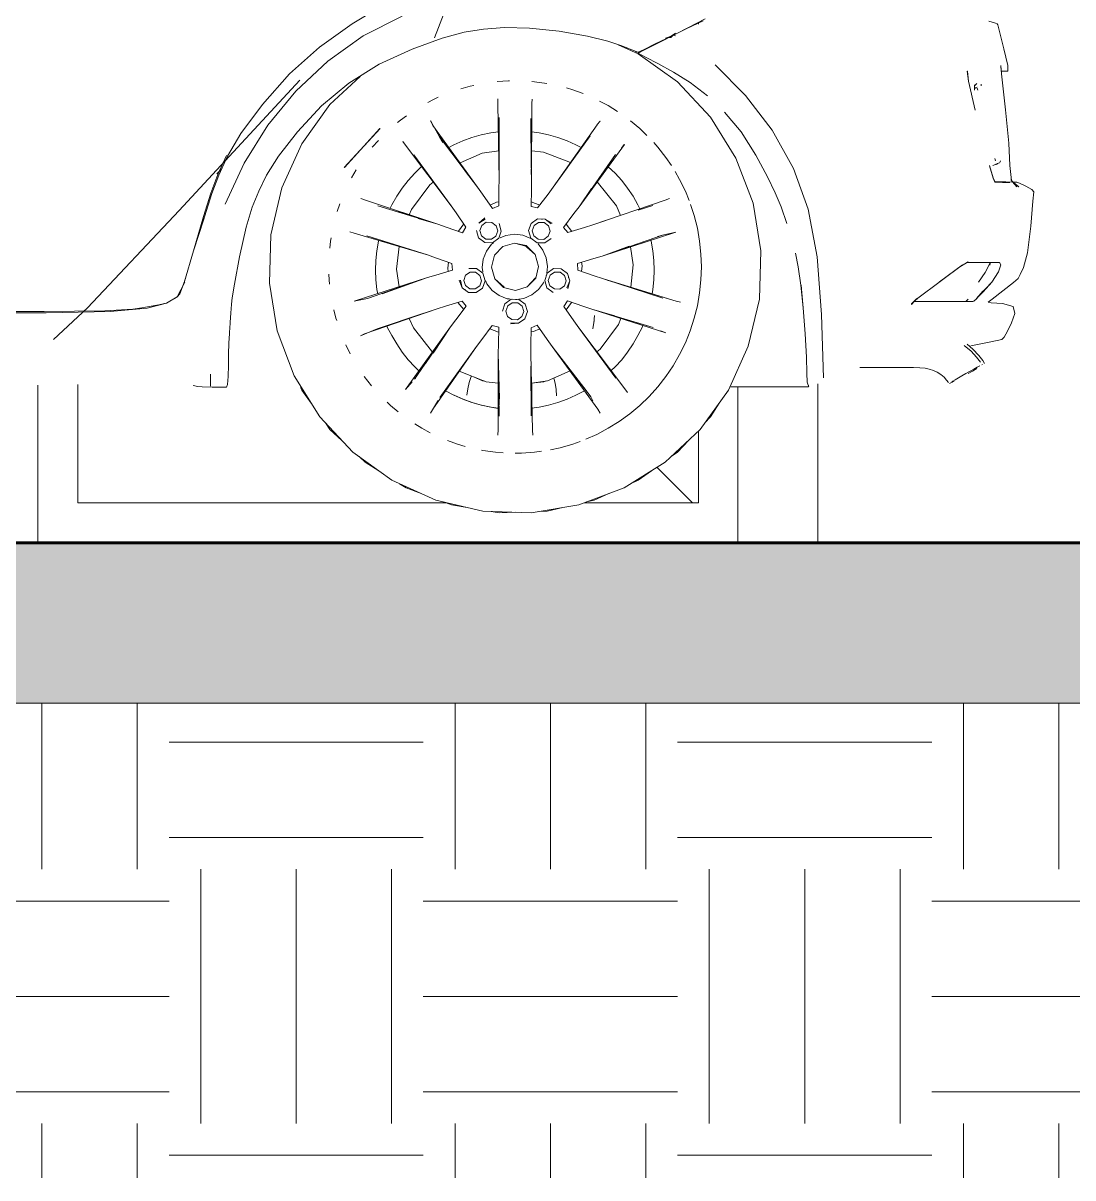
# Model space of a CAD drawing. Header units: millimetres. Extents: x -50912 to 58751, y -45352 to 5553.
# Drawn here: x 39822 to 41133, y -593 to 849 of the extents above; entities that cross this region are included whole.
import ezdxf

# ---------------------------------------------------------------- set-up
doc = ezdxf.new("R2010")
doc.units = ezdxf.units.MM
for name, color, linetype, lineweight in [('A-DETL-GENF', 92, 'Continuous', 9), ('A-DETL-THIN', 151, 'Continuous', 9), ('A-DOOR', 31, 'Continuous', 9), ('A-FLOR', 192, 'Continuous', 25), ('A-FLOR-PATT', 8, 'Continuous', 25), ('A-GENM', 13, 'Continuous', 9), ('G-IMPT', 8, 'Continuous', 9)]:
    doc.layers.add(name, color=color, linetype=linetype, lineweight=lineweight)

# ---------------------------------------------------------------- blocks, each defined once
blk = doc.blocks.new('Porta correr 4 folhas - 350 x 210-3791413-D')
at = {"layer": 'A-DOOR'}
h = blk.add_hatch(dxfattribs=at)
h.set_pattern_fill('FP_13', color=256, style=0, pattern_type=2)
h.set_pattern_definition([(135, (-38757.2, 200), (-969.87, 2586.3), [17145, -2286, 5715, -1143]), (135, (-40277.3, 771.5), (1883.2, 266.7), [3429, -377.2, 6858, -857.25]), (135, (-39328.65, 1171.55), (-3661.25, 4744.27), [9144, -1600.2, 4572, -1143])])
h.paths.add_polyline_path([(-39144.7, 250), (-38684.9, 250), (-38689.4, 251.5), (-38697.7, 253.5), (-38719, 262.9), (-38734.8, 268.9), (-38744.8, 274.8), (-38752.6, 278.3), (-38773.4, 292.8), (-38787.8, 302.3), (-38796.1, 309.5), (-38803, 315), (-38820.1, 332.6), (-38831, 343.3), (-38837.1, 351.4), (-38843.6, 358.7), (-38858, 380.9), (-38865.8, 392.3), (-38866.8, 394.4), (-38957.8, 398.2), (-38958.1, 397.3), (-38959.3, 394.6), (-38989.6, 394.9), (-39000.9, 396.5), (-39060.6, 397.8), (-39144.7, 397.7), (-39144.7, 251.4)])
h.paths.add_polyline_path([(-38512.7, 250), (-38369.7, 250), (-38369.7, 340), (-38382.2, 328.1), (-38397.4, 312.5), (-38406.3, 305.6), (-38412.8, 299.9), (-38435, 285.5), (-38446.1, 277.8), (-38454.5, 274), (-38463.7, 268.5), (-38482.6, 261.3), (-38502.6, 252.8), (-38512.1, 250.2)])
h.paths.add_polyline_path([(-38619.9, 368.2), (-38619.9, 399.5), (-38636.5, 401.9), (-38653.7, 408.1), (-38656.3, 400.6), (-38659.9, 384.8), (-38677.1, 385.6), (-38668.3, 381.5), (-38656.2, 376.7), (-38648.5, 374.2), (-38634.5, 370.6), (-38628.8, 369.4), (-38619.9, 368.2)])
h.paths.add_polyline_path([(-38577.7, 368.2), (-38563.1, 370.6), (-38549.1, 374.2), (-38541.4, 376.7), (-38529.3, 381.5), (-38523.1, 384.8), (-38546.9, 383.6), (-38548.8, 399.5), (-38551, 405.7), (-38561.1, 401.9), (-38562.8, 401.2), (-38577.8, 399.5), (-38577.7, 369.4)])
h.paths.add_polyline_path([(-39138.7, 488.3), (-39103.1, 489), (-39055.7, 493.8), (-39044, 497.4), (-39077, 491.7), (-39122.4, 489.7), (-39137.7, 489.1), (-39138, 488.9)])
h.paths.add_polyline_path([(-39024.3, 505.2), (-39022.8, 506.6), (-39024.2, 505.3)])
h.paths.add_polyline_path([(-39000.3, 564.8), (-38971.5, 652.2), (-38966.6, 665.6), (-38968.9, 662.7), (-38972.6, 653.5), (-38981.7, 627.4), (-38993.8, 587.4), (-39000.3, 564.9)])
h.paths.add_polyline_path([(-38384.3, 841.5), (-38369.7, 847.8), (-38369.7, 849.1), (-38383.6, 841.8)])
h.paths.add_polyline_path([(-38399, 834.9), (-38384.3, 841.5), (-38385.2, 841.7), (-38398.8, 835)])
h.paths.add_polyline_path([(-38398.7, 833.4), (-38397.7, 834.1), (-38399.2, 834.7), (-38399.6, 833.9), (-38398.8, 833.4)])
h.paths.add_polyline_path([(-38400.4, 834.4), (-38369.7, 850), (-38369.7, 850.4), (-38400.7, 834.5)])
h.paths.add_polyline_path([(-38369.7, 1254), (-38369.7, 1255.8), (-38453, 1381.7), (-38369.8, 1254.2)])
h.paths.add_polyline_path([(-38552.2, 1583.5), (-38552.2, 1583.4), (-38552.1, 1583.6)])
h.paths.add_polyline_path([(-38369.7, 1496.9), (-38369.7, 2250), (-39144.7, 2250), (-39144.7, 1655.5), (-39103.1, 1652.8), (-38974.3, 1642.6), (-38851.5, 1630.1), (-38773.3, 1621.3), (-38772.5, 1624), (-38770.2, 1624.3), (-38768.2, 1627.6), (-38757.7, 1636.2), (-38753.8, 1639.5), (-38736, 1655.6), (-38729.5, 1659.1), (-38689.4, 1699.4), (-38611.8, 1778.3), (-38610.1, 1782), (-38607.3, 1783.8), (-38604.9, 1783.4), (-38600.1, 1781.5), (-38600.8, 1778.9), (-38605.2, 1776), (-38606.8, 1774.9), (-38724.1, 1656), (-38724.5, 1655.7), (-38724, 1654.9), (-38722.9, 1654.4), (-38725.4, 1650.1), (-38744.7, 1630.5), (-38736.9, 1628.1), (-38730.6, 1623.4), (-38728.2, 1620.3), (-38727.4, 1618.2), (-38725.2, 1616.9), (-38725.1, 1613.8), (-38651.1, 1601.6), (-38571.2, 1587.7), (-38561.2, 1585.4), (-38552.2, 1582.4), (-38552.2, 1584.3), (-38543.4, 1584.1), (-38408.6, 1565.8), (-38408.4, 1565.5), (-38404.4, 1564.3), (-38404, 1563.8), (-38402.9, 1562.1), (-38404.9, 1558.5), (-38413.5, 1539.3), (-38413.8, 1538), (-38417.4, 1531.1), (-38417.4, 1530.6), (-38415.4, 1529.9), (-38387.9, 1510.8), (-38373.7, 1500.2), (-38371.2, 1498.2)])
h.paths.add_polyline_path([(-38416.5, 1526.6), (-38417, 1527.8), (-38418.1, 1527.2), (-38417, 1526.8)])
h.paths.add_polyline_path([(-38766.8, 1536.4), (-38796.1, 1543.3), (-38780.1, 1539.5), (-38767.2, 1536.4)])
h.paths.add_polyline_path([(-38405, 1562.1), (-38405.2, 1562.6), (-38406.1, 1563), (-38405.2, 1562.3), (-38405, 1562.1)])
h.paths.add_polyline_path([(-38563.7, 1591.9), (-38563.7, 1591.9), (-38563.7, 1597.3)])
h.paths.add_polyline_path([(-38727.4, 1656.3), (-38727.4, 1657.4), (-38728.6, 1657.2), (-38727.6, 1656.5)])
h.paths.add_polyline_path([(-38606.1, 1775.6), (-38606.1, 1776.3), (-38606.5, 1776)])
for p, q in [((-38369.7, 849.1), (-38369.7, 847.8)), ((-39194.7, 397.2), (-39194.7, 200)), ((-39144.7, 250), (-39144.7, 397.7)), ((-38320.7, 200), (-38320.7, 394.8)), ((-38220.7, 398.6), (-38220.7, 200)), ((-38369.7, 340), (-38369.7, 250)), ((-38684.9, 250), (-39144.7, 250)), ((-38369.7, 250), (-38512.7, 250))]:
    blk.add_line(p, q, dxfattribs=at)
blk = doc.blocks.new('CRT_Fiat Punto - Punto_dwg-985961-D')
at = {"layer": 'G-IMPT'}
for p, q in [((-38679.7, 882.2), (-38699.6, 830.9)), ((-38759.2, 874.3), (-38802.2, 848.4)), ((-38788.4, 833.3), (-38739.7, 858.1)), ((-38364, 852.2), (-38385.2, 842)), ((-38382.4, 843.8), (-38361.4, 854.6)), ((-38007.4, 851.7), (-37999, 849.3)), ((-38802.2, 848.4), (-38843, 819.4)), ((-38662.3, 838.1), (-38690, 830.5)), ((-38638.3, 841.9), (-38662.3, 838.1)), ((-38611.9, 843.8), (-38638.3, 841.9)), ((-38581, 843.1), (-38611.9, 843.8)), ((-38543.7, 839.1), (-38581, 843.1)), ((-38508.2, 833.2), (-38543.7, 839.1)), ((-38404.4, 831.5), (-38398.7, 836.6)), ((-38398.7, 836.6), (-38404, 832.9)), ((-38399.2, 835), (-38385.2, 842)), ((-38382.4, 843.8), (-38397.7, 836.1)), ((-37996.8, 848.3), (-37999, 849.3)), ((-37996.8, 848.3), (-37995.8, 847)), ((-37993.7, 838.8), (-37995.8, 847)), ((-37988.3, 817.3), (-37993.7, 838.8)), ((-38788.4, 833.3), (-38832.7, 801.9)), ((-38690, 830.5), (-38727.5, 816.9)), ((-38482.9, 826.7), (-38508.2, 833.2)), ((-38466.6, 821.2), (-38482.9, 826.7)), ((-38469.9, 822.3), (-38445, 811.1)), ((-38438.2, 815.4), (-38424.7, 822.2)), ((-38438.2, 815.4), (-38424.7, 822.2)), ((-38423.8, 823.3), (-38437.7, 816.5)), ((-38424.7, 822.2), (-38437.7, 816.5)), ((-38424.7, 822.2), (-38437.7, 816.5)), ((-38424.7, 822.2), (-38409.9, 830.1)), ((-38424.7, 822.2), (-38409.9, 830.1)), ((-38424.7, 822.2), (-38409.9, 830.1)), ((-38411.2, 829), (-38424.7, 822.2)), ((-38409.9, 830.1), (-38423.8, 823.3)), ((-38411.2, 829), (-38405.3, 832)), ((-38410.9, 830.6), (-38404, 832.9)), ((-38404.4, 831.5), (-38410.9, 830.6)), ((-38404, 832.9), (-38409.9, 830.1)), ((-38404, 832.9), (-38409.9, 830.1)), ((-38399.2, 835), (-38405.3, 832)), ((-38397.7, 836.1), (-38404, 832.9)), ((-38397.7, 836.1), (-38404, 832.9)), ((-38400.3, 834.3), (-38398.7, 833.4)), ((-38843, 819.4), (-38880.5, 785.9)), ((-38727.5, 816.9), (-38768.4, 797.9)), ((-38458.2, 818.1), (-38466.6, 821.2)), ((-38454.1, 816.3), (-38458.2, 818.1)), ((-38450.6, 814.9), (-38454.1, 816.3)), ((-38448, 813.8), (-38450.6, 814.9)), ((-38445.4, 812.9), (-38448, 813.8)), ((-38445.4, 812.9), (-38448, 813.8)), ((-38446.6, 813), (-38448, 813.8)), ((-38443.7, 813.5), (-38445.4, 812.9)), ((-38443.7, 813.5), (-38445.4, 812.9)), ((-38438.2, 815.4), (-38445, 811.8)), ((-38438.2, 815.4), (-38445, 811.8)), ((-38445, 811.8), (-38443.7, 813.5)), ((-38445, 811.8), (-38443.7, 813.5)), ((-38445, 811.8), (-38443.9, 812.6)), ((-38445, 811.8), (-38443.9, 812.6)), ((-38445, 811.8), (-38443.4, 810.6)), ((-38445, 811.1), (-38396, 775.9)), ((-38437.7, 816.5), (-38443.7, 813.5)), ((-38438.2, 815.4), (-38443.7, 813.5)), ((-38438.2, 815.4), (-38443.7, 813.5)), ((-38443.4, 810.6), (-38441.5, 809.7)), ((-38437.7, 816.5), (-38442.3, 814.2)), ((-38435.2, 806.5), (-38441.5, 809.7)), ((-37983.5, 796.2), (-37988.3, 817.3)), ((-38832.7, 801.9), (-38872.5, 764.5)), ((-38768.4, 797.9), (-38806.3, 774.1)), ((-38420.4, 799), (-38435.2, 806.5)), ((-38400.8, 788.2), (-38420.4, 799)), ((-38310.9, 758.9), (-38349, 797)), ((-38310.9, 758.9), (-38349, 797)), ((-37991.2, 785.9), (-37992.2, 796.2)), ((-37992.2, 796.2), (-37992, 789.1)), ((-37983.6, 789.1), (-37983.5, 796.2)), ((-38880.5, 785.9), (-38914.4, 747.8)), ((-38830, 747.5), (-38792.3, 782.8)), ((-38380.1, 775), (-38400.8, 788.2)), ((-38032.8, 776.9), (-38034.2, 789.1)), ((-38034.1, 789.1), (-38034.2, 789.1)), ((-38034, 789.1), (-38034.1, 789.1)), ((-38033.9, 789.1), (-38034, 789.1)), ((-38033.9, 789.1), (-38034, 789.1)), ((-38033.9, 789.1), (-38033.8, 789.1)), ((-38033.8, 789.1), (-38033.9, 789.1)), ((-38033.8, 789.1), (-38033.7, 789.1)), ((-38033.7, 789.1), (-38033.8, 789.1)), ((-38032.7, 776.9), (-38033.7, 789.1)), ((-37991.1, 789.1), (-37992, 789.1)), ((-37991.2, 785.9), (-37986.2, 740.9)), ((-37989.1, 789.1), (-37991.1, 789.1)), ((-37986.6, 789.1), (-37989.1, 789.1)), ((-37984.5, 789.1), (-37986.6, 789.1)), ((-37983.6, 789.1), (-37984.5, 789.1)), ((-37983.6, 789.1), (-37984.5, 789.1)), ((-38867.5, 778), (-39018.1, 615.4)), ((-38872.5, 764.5), (-38907.6, 721.8)), ((-38806.3, 774.1), (-38840.6, 745.8)), ((-38666.5, 767.2), (-38655.1, 770.5)), ((-38655.1, 770.5), (-38650.5, 771.5)), ((-38621.4, 776.2), (-38606.9, 777.3)), ((-38606.9, 777.3), (-38606, 777.3)), ((-38577.9, 776.4), (-38574.5, 776.1)), ((-38574.5, 776.1), (-38559.1, 774)), ((-38534.8, 768.3), (-38526.9, 766)), ((-38526.9, 766), (-38513.6, 761.2)), ((-38396, 775.9), (-38354.8, 732)), ((-38358.7, 758.6), (-38380.1, 775)), ((-38024.1, 740.4), (-38032.8, 776.9)), ((-38032.8, 776.9), (-38024.1, 740.4)), ((-38032.8, 776.9), (-38024.1, 740.4)), ((-38032.7, 776.9), (-38024.1, 740.4)), ((-38032.7, 776.9), (-38024.1, 740.4)), ((-38024.1, 740.4), (-38032.7, 776.9)), ((-38032.7, 776.9), (-38024.1, 740.4)), ((-38024.1, 740.4), (-38032.7, 776.9)), ((-38032.7, 776.9), (-38024.1, 740.4)), ((-38025.3, 771.2), (-38022.2, 773.9)), ((-38025.3, 771.1), (-38022.2, 773.8)), ((-38022.2, 773.8), (-38025.3, 771.1)), ((-38025.3, 771.1), (-38025.3, 771.2)), ((-38025.1, 765.4), (-38025.3, 771.2)), ((-38025.3, 771.2), (-38025.3, 771.1)), ((-38021.7, 769.2), (-38024.3, 768)), ((-38024.3, 768), (-38024.2, 768)), ((-38024.2, 768), (-38024.1, 768.1)), ((-38024.1, 768.1), (-38023.7, 768.3)), ((-38023.7, 768.3), (-38023, 768.6)), ((-38022.6, 773.5), (-38022.2, 773.8)), ((-38021.6, 768.2), (-38021, 765.5)), ((-38021.3, 766.7), (-38021, 765.5)), ((-38016.9, 773.2), (-38016.8, 771.1)), ((-38016.8, 771.1), (-38016.8, 771)), ((-38707.9, 750), (-38700.8, 753.8)), ((-38700.8, 753.8), (-38694.7, 756.6)), ((-38620.2, 754.9), (-38620.2, 748.2)), ((-38577.7, 748.7), (-38577.4, 754.4)), ((-38493.4, 752), (-38482.5, 746.2)), ((-38310.9, 758.9), (-38277.8, 715.4)), ((-38310.9, 758.9), (-38277.8, 715.4)), ((-38914.4, 747.8), (-38941.3, 711.4)), ((-38840.6, 745.8), (-38870.7, 713.6)), ((-38865.2, 698.5), (-38830, 747.5)), ((-38618.8, 653.5), (-38620.2, 748.2)), ((-38620.2, 748.2), (-38618.8, 653.5)), ((-38578.2, 652.8), (-38577.7, 748.7)), ((-38482.5, 746.2), (-38471, 739.1)), ((-38316.5, 713.6), (-38337.1, 738.2)), ((-38024.1, 740.4), (-38024.6, 742.6)), ((-37982.3, 699.4), (-37986.2, 740.9)), ((-38907.6, 721.8), (-38937.3, 674.5)), ((-38745.5, 725.2), (-38742.1, 728.1)), ((-38742.1, 728.1), (-38734.4, 733.6)), ((-38701.5, 721.6), (-38704.3, 727.1)), ((-38704.3, 727.1), (-38704.2, 726.8)), ((-38701.3, 721.4), (-38704.2, 726.8)), ((-38645.6, 644.4), (-38701.5, 721.6)), ((-38693.3, 707.3), (-38701.3, 721.4)), ((-38618.8, 653.5), (-38618.7, 731.3)), ((-38579.2, 730.3), (-38578.2, 652.8)), ((-38551.2, 644.4), (-38496.3, 722.4)), ((-38551.2, 644.4), (-38496.3, 722.4)), ((-38496.2, 722.6), (-38496.3, 722.4)), ((-38492.7, 727), (-38496.2, 722.6)), ((-38492.7, 727), (-38492.9, 726.8)), ((-38454.7, 727.3), (-38443.1, 717.6)), ((-38354.8, 732), (-38323, 680.7)), ((-38941.3, 711.4), (-38958, 683.3)), ((-38870.7, 713.6), (-38894.4, 682.9)), ((-38767.3, 717.5), (-38812.1, 668.9)), ((-38811.9, 668.9), (-38767.9, 717.5)), ((-38767.9, 717.5), (-38811.9, 668.9)), ((-38689, 700), (-38693.3, 707.3)), ((-38693.3, 707.3), (-38645.6, 644.4)), ((-38652.8, 706.3), (-38641.1, 709.6)), ((-38641.1, 709.6), (-38629.3, 712.2)), ((-38629.3, 712.2), (-38619.7, 713.6)), ((-38578.2, 652.8), (-38579, 714.7)), ((-38577.9, 713.4), (-38568.8, 712.2)), ((-38568.8, 712.2), (-38556.9, 709.6)), ((-38556.9, 709.6), (-38545.3, 706.3)), ((-38551.2, 644.4), (-38504.9, 708.3)), ((-38443.1, 717.6), (-38434.2, 709)), ((-38316.5, 713.6), (-38298.2, 684.5)), ((-38251.3, 667.6), (-38277.8, 715.4)), ((-38251.3, 667.6), (-38277.8, 715.4)), ((-38251.3, 667.7), (-38277.8, 715.4)), ((-38251.3, 667.7), (-38277.8, 715.4)), ((-38251.3, 667.7), (-38277.8, 715.4)), ((-38890, 643.6), (-38865.2, 698.5)), ((-38777.1, 694.3), (-38769.5, 702.6)), ((-38738.4, 700.3), (-38739.2, 701.4)), ((-38735.8, 697), (-38739.2, 701.4)), ((-38678.8, 621.1), (-38735.8, 697)), ((-38678.8, 621.1), (-38735.8, 697)), ((-38691.6, 705), (-38689, 700)), ((-38681.4, 693.9), (-38675.3, 697.2)), ((-38675.3, 697.2), (-38664.2, 702.1)), ((-38664.2, 702.1), (-38652.8, 706.3)), ((-38545.3, 706.3), (-38533.8, 702.1)), ((-38533.8, 702.1), (-38522.8, 697.2)), ((-38522.8, 697.2), (-38516.4, 693.8)), ((-38518.7, 619.9), (-38462.3, 697.7)), ((-38466.1, 693.3), (-38462.4, 697.5)), ((-38462.3, 697.7), (-38462.4, 697.5)), ((-38425.7, 700), (-38420.5, 694.3)), ((-38420.5, 694.3), (-38410.5, 681.5)), ((-37982.3, 699.4), (-37981, 671.3)), ((-38970.1, 660.1), (-38959.4, 683.9)), ((-38958, 683.3), (-38968.7, 659.5)), ((-38894.4, 682.9), (-38909.3, 659.3)), ((-38678.8, 621.1), (-38725.4, 684.6)), ((-38678.8, 621.1), (-38725.4, 684.6)), ((-38645.6, 644.4), (-38674, 681.9)), ((-38639.8, 686.9), (-38667.6, 674.8)), ((-38619.3, 689.9), (-38639.8, 686.9)), ((-38618.8, 653.5), (-38618.8, 683.2)), ((-38563.2, 688.2), (-38578, 689.9)), ((-38529.7, 675), (-38563.2, 688.2)), ((-38473.4, 685.1), (-38518.7, 619.9)), ((-38410.5, 681.5), (-38403.7, 671.3)), ((-38323, 680.7), (-38301.7, 624.3)), ((-38283.6, 657.1), (-38298.2, 684.5)), ((-37999.2, 679), (-37999.6, 680.3)), ((-37999.6, 680.3), (-37998.7, 677.1)), ((-38965.4, 666.8), (-38971.2, 661.1)), ((-38968.4, 663.9), (-38970.1, 660.1)), ((-38937.3, 674.5), (-38960.9, 623.3)), ((-38803, 656.2), (-38797.4, 665.9)), ((-38724.2, 661.7), (-38715.6, 670)), ((-38662.1, 665.6), (-38645.6, 644.4)), ((-38578.6, 667.4), (-38578.2, 652.8)), ((-38551.2, 644.4), (-38533.7, 668.6)), ((-38482.4, 669.9), (-38473.9, 661.7)), ((-38399.1, 663.9), (-38393.3, 653.9)), ((-38251.3, 667.7), (-38232.9, 616.7)), ((-38251.3, 667.7), (-38232.9, 616.7)), ((-38006.3, 671.4), (-38001.9, 656)), ((-38006.3, 671.4), (-38001.9, 656.2)), ((-38001.9, 656.2), (-38006.3, 671.4)), ((-38001.9, 656), (-38006.3, 671.4)), ((-38001.9, 656), (-38006.3, 671.2)), ((-38006.3, 671.2), (-38001.9, 655.8)), ((-38001.9, 656), (-38006.3, 671.2)), ((-38001.9, 655.8), (-38006.3, 671.2)), ((-38001.9, 655.8), (-38006.3, 671.1)), ((-38006.3, 671.1), (-38001.9, 655.7)), ((-37998.8, 672.7), (-38002.3, 671.3)), ((-37998.7, 672.8), (-37998.8, 672.7)), ((-37998.7, 672.8), (-37998.6, 672.8)), ((-37998.2, 673), (-37998.6, 672.8)), ((-37998.2, 673), (-37997.4, 673.3)), ((-37996.4, 673.8), (-37997.4, 673.3)), ((-37996.4, 673.8), (-37995.1, 674.4)), ((-37994, 674.9), (-37995.1, 674.4)), ((-37993.5, 675.3), (-37993.6, 675.2)), ((-37993.5, 675.3), (-37992.7, 677.1)), ((-37979, 652.9), (-37981, 671.3)), ((-38970.1, 660.1), (-38978.8, 637)), ((-38970.1, 660.1), (-38978.8, 637)), ((-38968.7, 659.5), (-38977.4, 636.5)), ((-38919, 639.3), (-38909.3, 659.3)), ((-38739.8, 643.1), (-38732.3, 652.6)), ((-38732.3, 652.6), (-38724.2, 661.7)), ((-38701.1, 650.8), (-38705.4, 647.4)), ((-38619, 642.7), (-38618.8, 653.5)), ((-38578.4, 642), (-38578.2, 652.8)), ((-38518.7, 619.9), (-38488.5, 663.4)), ((-38472.3, 620.9), (-38496.2, 651)), ((-38473.9, 661.7), (-38465.7, 652.6)), ((-38465.7, 652.6), (-38458.3, 643.1)), ((-38393.3, 653.9), (-38386.2, 639.3)), ((-38283.6, 657.1), (-38273.9, 637.4)), ((-38001.9, 655.8), (-38003.8, 662.6)), ((-38001.9, 656.2), (-37999.4, 651.1)), ((-38001.9, 655.7), (-37999.7, 650.6)), ((-37999.7, 650.6), (-37996.8, 650.5)), ((-37995.3, 651.1), (-37999.4, 651.1)), ((-37996.8, 650.5), (-37990.2, 650.3)), ((-37995.3, 651.1), (-37985.8, 650.9)), ((-37990.2, 650.3), (-37983.6, 650.1)), ((-37976.4, 650.8), (-37985.8, 650.9)), ((-37983.6, 650.1), (-37980.8, 650.1)), ((-37979, 652.6), (-37979.9, 654)), ((-37979.9, 654), (-37972.3, 644.8)), ((-37978.3, 652), (-37969.8, 645)), ((-37977.6, 651), (-37972.3, 644.8)), ((-37976.4, 650.8), (-37972.4, 650.7)), ((-37968.9, 649.4), (-37972.4, 650.7)), ((-37968.9, 649.4), (-37961, 645.6)), ((-38978.8, 637), (-38987.9, 607.6)), ((-38977.4, 636.5), (-38986.6, 607.2)), ((-38927.1, 619.6), (-38919, 639.3)), ((-38903.8, 584.8), (-38890, 643.6)), ((-38746.6, 633), (-38739.8, 643.1)), ((-38705.4, 647.4), (-38728.3, 616.4)), ((-38639.4, 635.6), (-38645.6, 644.4)), ((-38639.4, 635.6), (-38626.9, 617.8)), ((-38619.3, 621), (-38619, 642.7)), ((-38578.4, 642), (-38578.7, 620.3)), ((-38570.7, 618.4), (-38557.7, 635.7)), ((-38557.7, 635.7), (-38551.2, 644.4)), ((-38503.4, 642.6), (-38518.7, 619.9)), ((-38458.3, 643.1), (-38451.5, 633)), ((-38386.2, 639.3), (-38381.5, 627.6)), ((-38266.7, 619.9), (-38273.9, 637.4)), ((-37974.3, 647.2), (-37969.8, 645)), ((-37961, 645.6), (-37953.5, 641.3)), ((-37953.5, 641.3), (-37951.1, 638.5)), ((-37952.1, 626.7), (-37951.1, 638.5)), ((-38820.8, 614), (-38817.7, 623.6)), ((-38785.6, 628.2), (-38791.5, 630.3)), ((-38695.2, 598), (-38785.6, 628.2)), ((-38770.1, 621.2), (-38695.2, 598)), ((-38754.9, 618), (-38752.7, 622.5)), ((-38752.7, 622.5), (-38746.6, 633)), ((-38672.6, 612.3), (-38678.8, 621.1)), ((-38622.2, 625.5), (-38629.9, 622.1)), ((-38619.3, 621), (-38626.9, 617.8)), ((-38619.2, 625.9), (-38622.2, 625.5)), ((-38578.7, 620.3), (-38570.7, 618.4)), ((-38568, 622), (-38578.6, 626.2)), ((-38501.8, 597.2), (-38411.5, 628.1)), ((-38411.5, 628.1), (-38501.8, 597.2)), ((-38467.1, 609.1), (-38472.3, 620.9)), ((-38451.5, 633), (-38445.4, 622.5)), ((-38445.4, 622.5), (-38442.9, 617.4)), ((-38445.1, 615.6), (-38426.7, 621.6)), ((-38406.1, 630.2), (-38411.5, 628.1)), ((-38379.6, 622.6), (-38375.1, 608.8)), ((-38301.7, 624.3), (-38291.9, 564.8)), ((-37954.9, 595.8), (-37952.1, 626.7)), ((-39132.7, 493.8), (-39018.1, 615.4)), ((-38987.9, 607.6), (-39000.3, 564.8)), ((-39000.3, 564.8), (-38986.6, 607.2)), ((-38934.7, 594.3), (-38927.1, 619.6)), ((-38695.2, 598), (-38744.9, 613.4)), ((-38728.3, 616.4), (-38730.9, 610)), ((-38660.2, 594.5), (-38672.6, 612.3)), ((-38636.5, 605.9), (-38644.1, 599.3)), ((-38636.5, 605.9), (-38644.1, 599.3)), ((-38525.3, 611.3), (-38538.3, 594)), ((-38525.3, 611.3), (-38518.7, 619.9)), ((-38375.1, 608.8), (-38371.2, 593.1)), ((-38266.7, 619.9), (-38259.4, 598.9)), ((-38221.5, 557.5), (-38232.9, 616.7)), ((-39000.3, 564.8), (-38987.4, 604.5)), ((-38942.9, 557.5), (-38934.7, 594.3)), ((-38719.7, 605.3), (-38695.2, 598)), ((-38684.9, 594.5), (-38695.2, 598)), ((-38684.9, 594.5), (-38664.5, 587.5)), ((-38662.9, 598.4), (-38669.6, 589.3)), ((-38660.2, 594.5), (-38664.5, 587.5)), ((-38644.1, 599.3), (-38636, 604.3)), ((-38644.1, 599.3), (-38636, 604.3)), ((-38642.7, 590.1), (-38640.4, 596.6)), ((-38634.8, 600.5), (-38640.4, 596.6)), ((-38634.8, 600.5), (-38628, 600.4)), ((-38628, 600.4), (-38622.5, 596.2)), ((-38622.5, 596.2), (-38620.5, 589.7)), ((-38618.8, 598.9), (-38616, 589.6)), ((-38581.9, 590.1), (-38578.8, 599.2)), ((-38578.8, 599.2), (-38570.9, 604.8)), ((-38577.4, 590), (-38575.1, 596.5)), ((-38575.1, 596.5), (-38569.5, 600.4)), ((-38570.9, 604.8), (-38561.2, 604.6)), ((-38569.5, 600.4), (-38562.7, 600.3)), ((-38565.2, 604.1), (-38565.8, 604.6)), ((-38557.2, 596.2), (-38562.7, 600.3)), ((-38552.5, 599.4), (-38561.2, 604.6)), ((-38552.5, 599.4), (-38561.2, 604.6)), ((-38561.2, 604.6), (-38553.9, 598.4)), ((-38557.2, 596.2), (-38555.2, 589.6)), ((-38532.9, 587.8), (-38538.3, 594)), ((-38528, 589.2), (-38535.1, 598.2)), ((-38532.9, 587.8), (-38512.2, 594.1)), ((-38512.2, 594.1), (-38501.8, 597.2)), ((-38501.8, 597.2), (-38485.3, 602.6)), ((-38371.2, 593.1), (-38368.4, 577.1)), ((-37958.9, 562.5), (-37954.9, 595.8)), ((-38905.7, 524.6), (-38903.8, 584.8)), ((-38830.2, 568.1), (-38829.2, 577.1)), ((-38829.2, 577.1), (-38828.6, 580.9)), ((-38805.1, 588.7), (-38799.8, 586.9)), ((-38708.4, 559.7), (-38799.8, 586.9)), ((-38799.8, 586.9), (-38709.8, 560.1)), ((-38708.4, 559.7), (-38783.8, 583.6)), ((-38769.3, 576.9), (-38769.1, 577.8)), ((-38644.4, 580.9), (-38647.2, 590.2)), ((-38636.7, 575.1), (-38644.4, 580.9)), ((-38640.7, 583.5), (-38642.7, 590.1)), ((-38635.2, 579.4), (-38640.7, 583.5)), ((-38628.4, 579.3), (-38635.2, 579.4)), ((-38622.7, 583.2), (-38628.4, 579.3)), ((-38619.1, 580.5), (-38627, 574.9)), ((-38620.5, 589.7), (-38622.7, 583.2)), ((-38616, 589.6), (-38619.1, 580.5)), ((-38610.3, 584), (-38617.3, 580.9)), ((-38599.7, 585.5), (-38610.3, 584)), ((-38589.1, 584.3), (-38599.7, 585.5)), ((-38579.2, 580.4), (-38589.1, 584.3)), ((-38579.1, 580.8), (-38581.9, 590.1)), ((-38571.4, 575), (-38579.1, 580.8)), ((-38575.4, 583.4), (-38577.4, 590)), ((-38569.9, 579.3), (-38575.4, 583.4)), ((-38563.1, 579.2), (-38569.9, 579.3)), ((-38557.4, 583.1), (-38563.1, 579.2)), ((-38553.8, 580.4), (-38561.7, 574.8)), ((-38555.2, 589.6), (-38557.4, 583.1)), ((-38490, 558.4), (-38398.1, 588.1)), ((-38414.8, 584.4), (-38490, 558.4)), ((-38490, 558.4), (-38436.2, 577)), ((-38429.1, 578.1), (-38428.8, 577)), ((-38428.8, 577), (-38426.7, 565)), ((-38420.9, 582.9), (-38414.8, 584.4)), ((-38398.1, 588.1), (-38414.8, 584.4)), ((-38366.7, 560.9), (-38368.4, 577.1)), ((-39000.3, 564.8), (-39011.5, 526.7)), ((-38772.6, 552.9), (-38771.4, 565)), ((-38771.4, 565), (-38769.3, 576.9)), ((-38743.7, 570.2), (-38746.9, 542.1)), ((-38634.7, 564.5), (-38638.6, 554.6)), ((-38627, 574.9), (-38636.7, 575.1)), ((-38628.4, 573.1), (-38634.7, 564.5)), ((-38625.9, 575), (-38628.4, 573.1)), ((-38624.7, 559.3), (-38614.1, 570.3)), ((-38614.1, 570.3), (-38599.4, 574.6)), ((-38584.8, 571.7), (-38599.4, 574.6)), ((-38585.4, 570.5), (-38599.4, 574.6)), ((-38599.4, 574.6), (-38587.3, 571.5)), ((-38585.4, 570.5), (-38581.6, 567.2)), ((-38584.8, 571.7), (-38573.6, 560.2)), ((-38584, 569.3), (-38573.6, 560.2)), ((-38561.7, 574.8), (-38571.4, 575)), ((-38564, 565.7), (-38570.1, 573.5)), ((-38559.8, 556), (-38564, 565.7)), ((-38456.4, 570.5), (-38490, 558.4)), ((-38451.2, 547.3), (-38454.5, 569.9)), ((-38425.4, 552.9), (-38426.7, 565)), ((-38291.9, 564.8), (-38293.8, 504.5)), ((-37958.9, 562.5), (-37963.8, 543.9)), ((-38942.9, 557.5), (-38949.4, 523.4)), ((-38773.1, 540.8), (-38772.6, 552.9)), ((-38698.2, 556.1), (-38708.4, 559.7)), ((-38677.7, 549.1), (-38698.2, 556.1)), ((-38682.1, 550.6), (-38683, 543.3)), ((-38677.7, 549.1), (-38677, 540.9)), ((-38638.6, 554.6), (-38639.8, 544)), ((-38628.4, 544.5), (-38624.7, 559.3)), ((-38573.6, 560.2), (-38569.4, 545.5)), ((-38558.2, 545.4), (-38559.8, 556)), ((-38500.3, 555.3), (-38521, 548.9)), ((-38520.3, 540.7), (-38521, 548.9)), ((-38515, 546.2), (-38515.7, 550.6)), ((-38500.3, 555.3), (-38490, 558.4)), ((-38425, 540.8), (-38425.4, 552.9)), ((-38366.7, 560.9), (-38366.1, 544.7)), ((-38245.3, 545), (-38248.7, 562.1)), ((-38221.5, 557.5), (-38216.1, 485.2)), ((-38043.4, 544.7), (-38033, 551)), ((-38035.3, 550.1), (-38033, 551)), ((-38035.3, 550.1), (-38028.9, 550.1)), ((-38032.8, 550.1), (-38034.7, 550.1)), ((-38032.8, 550.1), (-38031.3, 550.1)), ((-38027.5, 550.1), (-38031.3, 550.1)), ((-38028.9, 550.1), (-38015.2, 550.1)), ((-38018.1, 550.1), (-38027.5, 550.1)), ((-38008.9, 550.1), (-38018.1, 550.1)), ((-38012.8, 550.1), (-38015.3, 550.1)), ((-38015.2, 550.1), (-38001.2, 550.1)), ((-38005.7, 550.1), (-38012.8, 550.1)), ((-38005.7, 550.1), (-38008.9, 550.1)), ((-38007.4, 546.4), (-38005.7, 550.1)), ((-38006, 547), (-38005, 550.1)), ((-38004, 550.1), (-38005, 550.1)), ((-38004, 550.1), (-38001.2, 550.1)), ((-38001.2, 550.1), (-37993.9, 550.1)), ((-37997.6, 550.1), (-38001.2, 550.1)), ((-37993.7, 550.1), (-37997.6, 550.1)), ((-37995.1, 550.1), (-37993.9, 550.1)), ((-37993.7, 550.1), (-37995.1, 550.1)), ((-37992.2, 547.3), (-37993.7, 550.1)), ((-38830.9, 528.5), (-38831.2, 535.7)), ((-38772.6, 528.6), (-38773.1, 540.8)), ((-38746.9, 542.1), (-38743.5, 519.9)), ((-38697.7, 534.5), (-38708, 531.4)), ((-38697.7, 534.5), (-38677, 540.9)), ((-38683, 543.3), (-38682.4, 539.2)), ((-38662.9, 528), (-38660.7, 534.5)), ((-38660.7, 534.5), (-38655.1, 538.4)), ((-38656.4, 542.8), (-38646.8, 542.6)), ((-38655.1, 538.4), (-38648.3, 538.3)), ((-38648.3, 538.3), (-38642.8, 534.2)), ((-38646.8, 542.6), (-38639.1, 536.8)), ((-38642.8, 534.2), (-38640.8, 527.6)), ((-38639.8, 544), (-38639, 538.7)), ((-38639.1, 536.8), (-38636.2, 527.5)), ((-38638.4, 534.8), (-38638.2, 533.5)), ((-38638.4, 534.8), (-38638.2, 533.5)), ((-38624.2, 529.8), (-38628.4, 544.5)), ((-38569.4, 545.5), (-38573.1, 530.7)), ((-38561.8, 527.9), (-38558.7, 537.1)), ((-38559.9, 533.7), (-38559.4, 534.8)), ((-38559.9, 533.7), (-38559.4, 534.8)), ((-38559.1, 537.1), (-38558.2, 545.4)), ((-38558.7, 537.1), (-38550.8, 542.6)), ((-38557.3, 527.9), (-38555.1, 534.3)), ((-38555.1, 534.3), (-38549.4, 538.3)), ((-38550.8, 542.6), (-38541.1, 542.4)), ((-38549.4, 538.3), (-38542.6, 538.1)), ((-38542.6, 538.1), (-38537.1, 534)), ((-38541.1, 542.4), (-38533.4, 536.6)), ((-38537.1, 534), (-38535.1, 527.5)), ((-38533.4, 536.6), (-38530.6, 527.4)), ((-38520.3, 540.7), (-38499.9, 533.7)), ((-38515.8, 539.2), (-38515, 546.2)), ((-38454.3, 519.4), (-38451.2, 547.3)), ((-38425, 540.8), (-38425.4, 528.6)), ((-38366.1, 544.7), (-38366.7, 528.5)), ((-38245.3, 545), (-38241.9, 521.8)), ((-38039.9, 547.3), (-38068.7, 526.2)), ((-38043.4, 544.7), (-38068.7, 526.2)), ((-38039.9, 547.3), (-38068.1, 526.6)), ((-38020.1, 525.8), (-38012, 537.9)), ((-38007.4, 546.4), (-38012, 537.9)), ((-38003.4, 525.6), (-37995.3, 538.8)), ((-37992.2, 547.3), (-37995.3, 538.8)), ((-37968, 535.2), (-37970.5, 530.3)), ((-37968, 535.2), (-37963.8, 543.9)), ((-39011.4, 525.6), (-39020.8, 507.1)), ((-39020.6, 507.3), (-39011.4, 525.6)), ((-39011.5, 526.7), (-39017.5, 511.3)), ((-39011.5, 526.7), (-39017.3, 511.3)), ((-39011.8, 526.8), (-39010.6, 530.2)), ((-38949.4, 523.4), (-38952.2, 506)), ((-38895.9, 465.1), (-38905.7, 524.6)), ((-38830.4, 523.1), (-38830.9, 528.5)), ((-38708, 531.4), (-38799.7, 501.8)), ((-38783.2, 505.4), (-38708, 531.4)), ((-38771.4, 516.6), (-38772.6, 528.6)), ((-38764.9, 511.2), (-38708, 531.4)), ((-38708, 531.4), (-38760.5, 513.3)), ((-38668.6, 528.1), (-38664.7, 518.8)), ((-38668.6, 528.1), (-38664.7, 518.8)), ((-38664.7, 518.8), (-38666.9, 528.1)), ((-38662.9, 528), (-38660.9, 521.5)), ((-38655.5, 517.3), (-38660.9, 521.5)), ((-38643, 521.1), (-38648.6, 517.2)), ((-38640.8, 527.6), (-38643, 521.1)), ((-38636.2, 527.5), (-38639.4, 518.4)), ((-38638.2, 533.5), (-38637.5, 531.8)), ((-38638.2, 533.5), (-38637.5, 531.8)), ((-38635.8, 527.9), (-38634, 523.7)), ((-38634, 523.7), (-38627.4, 515.4)), ((-38612.6, 519.4), (-38624.2, 529.8)), ((-38612.6, 519.4), (-38624.2, 529.8)), ((-38613.2, 519.2), (-38624.2, 529.8)), ((-38583.7, 519.7), (-38598.4, 515.5)), ((-38573.5, 531.3), (-38583.7, 519.7)), ((-38573.5, 531.3), (-38583.7, 519.7)), ((-38573.1, 530.7), (-38583.7, 519.7)), ((-38563.3, 524.9), (-38569.6, 516.4)), ((-38563.3, 524.9), (-38562.9, 526.1)), ((-38559, 518.7), (-38561.8, 527.9)), ((-38555.3, 521.3), (-38557.3, 527.9)), ((-38549.8, 517.2), (-38555.3, 521.3)), ((-38537.3, 521), (-38543, 517.1)), ((-38537.3, 521), (-38535.1, 527.5)), ((-38530.6, 527.4), (-38534.2, 518.6)), ((-38532.8, 517.6), (-38530.6, 527.4)), ((-38532.8, 517.6), (-38530.6, 527.4)), ((-38532.3, 531.1), (-38532.1, 532.4)), ((-38499.9, 533.7), (-38489.6, 530.1)), ((-38489.6, 530.1), (-38397.6, 502.2)), ((-38489.6, 530.1), (-38414.2, 505.8)), ((-38397.6, 502.2), (-38483.9, 528.4)), ((-38425.4, 528.6), (-38426.7, 516.6)), ((-38366.7, 528.5), (-38368.4, 512.3)), ((-38238.9, 493.6), (-38241.9, 521.8)), ((-38241.5, 521.8), (-38238.9, 493.6)), ((-38095.7, 505.6), (-38068.1, 526.6)), ((-38003.4, 525.6), (-38018.7, 509.5)), ((-38003.4, 525.6), (-38014.5, 513.5)), ((-38003.4, 525.6), (-38014, 514.4)), ((-37976.5, 525.4), (-37989.8, 515)), ((-37970.5, 530.3), (-37976.5, 525.4)), ((-39020.6, 507.3), (-39034.1, 499.4)), ((-39020.6, 507.3), (-39034.1, 499.4)), ((-39020.8, 507.1), (-39034.1, 499.4)), ((-39020.6, 507.3), (-39020.8, 507.1)), ((-39020.6, 507.3), (-39017.5, 511.3)), ((-39020.6, 507.3), (-39017.3, 511.3)), ((-38952.9, 498.1), (-38952.2, 506)), ((-38799.7, 501.8), (-38783.2, 505.4)), ((-38778.1, 506.8), (-38783.2, 505.4)), ((-38770.3, 511.3), (-38771.4, 516.6)), ((-38657, 513), (-38664.7, 518.8)), ((-38660.8, 516.6), (-38660.3, 515.6)), ((-38647.3, 512.9), (-38657, 513)), ((-38648.6, 517.2), (-38655.5, 517.3)), ((-38639.4, 518.4), (-38647.3, 512.9)), ((-38627.4, 515.4), (-38618.8, 509)), ((-38618.8, 509), (-38608.9, 505.1)), ((-38598.4, 515.5), (-38613.2, 519.2)), ((-38608.9, 505.1), (-38605.7, 504.8)), ((-38594.1, 504.5), (-38587.8, 505.5)), ((-38587.8, 505.5), (-38578, 509.7)), ((-38569.6, 516.4), (-38578, 509.7)), ((-38551.3, 512.9), (-38559, 518.7)), ((-38543, 517.1), (-38549.8, 517.2)), ((-38426.7, 516.6), (-38427.6, 511.3)), ((-38368.4, 512.3), (-38371.2, 496.3)), ((-38097.1, 505.3), (-38103.8, 498.7)), ((-38097.1, 505.3), (-38103.6, 498)), ((-38093.8, 507.2), (-38101.1, 501)), ((-38095.7, 505.6), (-38094.7, 506.4)), ((-38094.7, 506.4), (-38093.8, 507.2)), ((-38022.6, 505.1), (-38026, 502)), ((-38014.8, 514.3), (-38022.8, 505.2)), ((-38022.8, 505.2), (-38014.5, 513.5)), ((-38014.8, 514.3), (-38022.6, 505.1)), ((-38018.7, 509.5), (-38014, 514.4)), ((-38003.1, 504.6), (-37989.8, 515)), ((-39132.7, 493.8), (-39175.4, 454.2)), ((-39175.4, 454.2), (-39132.7, 493.8)), ((-39132.7, 493.8), (-39175.4, 454.2)), ((-39175.4, 454.2), (-39132.9, 493.8)), ((-39132.9, 493.8), (-39175.4, 454.2)), ((-39076.1, 491.8), (-39111, 489.8)), ((-39104.4, 488.9), (-39058.1, 493.2)), ((-39076.1, 491.8), (-39065, 493.7)), ((-39065, 493.7), (-39060.5, 494.5)), ((-39055.8, 495.3), (-39060.5, 494.5)), ((-39034.1, 499.4), (-39058.1, 493.2)), ((-39043.9, 497.4), (-39055.8, 495.3)), ((-39032.8, 500), (-39043.9, 497.4)), ((-38953.4, 492.5), (-38953.8, 487.4)), ((-38953.4, 492.5), (-38952.9, 498.1)), ((-38822.5, 480.6), (-38825.1, 491.1)), ((-38696.2, 492.6), (-38786.7, 461)), ((-38786.7, 461), (-38696.2, 492.6)), ((-38696.2, 492.6), (-38771.1, 467.5)), ((-38685.8, 495.7), (-38696.2, 492.6)), ((-38665.1, 502.1), (-38685.8, 495.7)), ((-38672.8, 478.5), (-38659.7, 495.8)), ((-38670.2, 500.5), (-38663, 491.4)), ((-38665.1, 502.1), (-38659.7, 495.8)), ((-38614.7, 489.6), (-38611.6, 498.8)), ((-38611.6, 498.8), (-38603.7, 504.3)), ((-38610.2, 489.5), (-38607.9, 496)), ((-38607.9, 496), (-38602.3, 500)), ((-38603.7, 504.3), (-38594, 504.1)), ((-38602.3, 500), (-38595.5, 499.8)), ((-38601.5, 504.3), (-38598.3, 503.9)), ((-38601.5, 504.3), (-38598.3, 503.9)), ((-38598.3, 503.9), (-38596.4, 504.2)), ((-38598.3, 503.9), (-38596.4, 504.2)), ((-38595.5, 499.8), (-38590, 495.7)), ((-38594, 504.1), (-38586.3, 498.3)), ((-38590, 495.7), (-38588, 489.2)), ((-38586.3, 498.3), (-38583.5, 489.1)), ((-38537.8, 495.3), (-38533.5, 502.3)), ((-38537.8, 495.3), (-38525.4, 477.5)), ((-38528.2, 500.5), (-38535, 491.2)), ((-38513.1, 495.3), (-38533.5, 502.3)), ((-38513.1, 495.3), (-38502.8, 491.8)), ((-38502.8, 491.8), (-38410.6, 462.5)), ((-38502.8, 491.8), (-38435.3, 471.5)), ((-38474.3, 483.6), (-38502.8, 491.8)), ((-38426.4, 468.9), (-38502.8, 491.8)), ((-38392.2, 500.7), (-38397.6, 502.2)), ((-38371.2, 496.3), (-38375.1, 480.6)), ((-38293.8, 504.5), (-38307.6, 445.8)), ((-38238.9, 493.6), (-38236.5, 461.3)), ((-38103.6, 498), (-38103.8, 498.7)), ((-38099.8, 501.6), (-38095, 501.6)), ((-38094.8, 501.6), (-38099.4, 501.6)), ((-38094.8, 501.6), (-38078.5, 501.6)), ((-38088.9, 501.6), (-38065.8, 501.6)), ((-38078.5, 501.6), (-38060, 501.6)), ((-38048.2, 501.6), (-38065.8, 501.6)), ((-38060, 501.6), (-38046.7, 501.6)), ((-38043.5, 501.6), (-38055.3, 501.6)), ((-38048.2, 501.6), (-38041.7, 501.6)), ((-38038.8, 501.6), (-38046.7, 501.6)), ((-38034.4, 501.6), (-38043.5, 501.6)), ((-38036, 501.6), (-38038.8, 501.6)), ((-38035.4, 501.6), (-38038, 501.6)), ((-38033.1, 504.6), (-38036, 501.6)), ((-38035.4, 501.6), (-38034.1, 501.6)), ((-38030.4, 501.6), (-38034.4, 501.6)), ((-38034.1, 501.6), (-38030.4, 501.6)), ((-38027, 501.7), (-38030.4, 501.6)), ((-38026, 502), (-38027, 501.7)), ((-38008.1, 500.7), (-38003.1, 504.6)), ((-38004.1, 499.9), (-38008.1, 500.7)), ((-37990.1, 499), (-38004.1, 499.9)), ((-37976.8, 495.3), (-37990.1, 499)), ((-37974.9, 486.4), (-37976.8, 495.3)), ((-39304.4, 487.4), (-39184.5, 487.5)), ((-39186.8, 489.1), (-39300.4, 489.1)), ((-39111, 489.8), (-39186.8, 489.1)), ((-39184.5, 487.5), (-39104.4, 488.9)), ((-39138.8, 488.3), (-39137.4, 489.6)), ((-39137.4, 489.6), (-39138.8, 488.3)), ((-39137.3, 489.6), (-39138.7, 488.3)), ((-38954.2, 481.1), (-38954.6, 475.7)), ((-38953.8, 487.4), (-38954.2, 481.1)), ((-38821.6, 478), (-38822.5, 480.6)), ((-38712.6, 487.1), (-38771.1, 467.5)), ((-38730.9, 480.4), (-38725.8, 468.6)), ((-38672.8, 478.5), (-38679.3, 469.9)), ((-38608.2, 483), (-38610.2, 489.5)), ((-38602.7, 478.9), (-38608.2, 483)), ((-38602.7, 478.9), (-38595.8, 478.8)), ((-38590.2, 482.7), (-38595.8, 478.8)), ((-38586.6, 479.9), (-38594.5, 474.4)), ((-38591.4, 477.2), (-38590.2, 477.4)), ((-38588, 489.2), (-38590.2, 482.7)), ((-38583.5, 489.1), (-38586.6, 479.9)), ((-38525.4, 477.5), (-38519.2, 468.7)), ((-38501.6, 467.3), (-38499.9, 478)), ((-38499.7, 484.1), (-38500.5, 474.4)), ((-38499.9, 478), (-38500.5, 474.4)), ((-38469.7, 473), (-38466.8, 480.3)), ((-38375.1, 480.6), (-38380.1, 465.1)), ((-38216.1, 485.2), (-38213.6, 406.4)), ((-37979, 475.1), (-37974.9, 486.4)), ((-38955, 470.1), (-38955.5, 461.6)), ((-38954.8, 473.4), (-38955, 470.1)), ((-38954.6, 475.7), (-38954.8, 473.4)), ((-38874.6, 408.7), (-38895.9, 465.1)), ((-38792, 458.9), (-38771.1, 467.5)), ((-38771.1, 467.5), (-38775.8, 465.5)), ((-38758.5, 469.7), (-38758.9, 470.7)), ((-38752.7, 459.1), (-38758.5, 469.7)), ((-38679.3, 469.9), (-38735.6, 391.7)), ((-38725.8, 468.6), (-38701.9, 438.5)), ((-38724.3, 404.5), (-38679.3, 469.9)), ((-38679.3, 469.9), (-38710.7, 424.3)), ((-38701.3, 437.2), (-38679.3, 469.9)), ((-38627.3, 471.4), (-38640.3, 454.1)), ((-38630.2, 467.5), (-38619.4, 463.2)), ((-38627.3, 471.4), (-38619.3, 469.5)), ((-38619.6, 447.8), (-38619.3, 469.5)), ((-38604.6, 473.5), (-38594.5, 474.4)), ((-38604.6, 473.5), (-38594.5, 474.4)), ((-38594.5, 474.4), (-38604, 475.1)), ((-38578.7, 468.8), (-38579.1, 447.1)), ((-38578.8, 463.5), (-38575.9, 464)), ((-38578.7, 468.8), (-38571.1, 472)), ((-38575.9, 464), (-38567.9, 467.4)), ((-38558.7, 454.2), (-38571.1, 472)), ((-38519.2, 468.7), (-38461.7, 392.7)), ((-38461.7, 392.7), (-38519.2, 468.7)), ((-38519.2, 468.7), (-38472.9, 406)), ((-38469.7, 473), (-38492.6, 442)), ((-38439.9, 469.9), (-38445.4, 459.1)), ((-38439.3, 471.6), (-38439.9, 469.9)), ((-38410.6, 462.5), (-38417, 465.1)), ((-38380.1, 465.1), (-38386.2, 450)), ((-37983.7, 464.7), (-37988, 457)), ((-37979, 475.1), (-37983.7, 464.7)), ((-38956.2, 449.6), (-38956.6, 436)), ((-38955.5, 461.6), (-38956.2, 449.6)), ((-38804.6, 436.1), (-38810.2, 447.5)), ((-38792, 458.9), (-38786.7, 461)), ((-38746.6, 448.6), (-38752.7, 459.1)), ((-38739.8, 438.5), (-38746.6, 448.6)), ((-38640.3, 454.1), (-38646.9, 445.4)), ((-38619.6, 447.8), (-38619.8, 437)), ((-38558.7, 454.2), (-38552.4, 445.4)), ((-38451.5, 448.6), (-38458.3, 438.5)), ((-38445.4, 459.1), (-38451.5, 448.6)), ((-38386.2, 450), (-38393.3, 435.5)), ((-38235, 431.9), (-38236.5, 461.3)), ((-38027, 441.9), (-38034.2, 448.1)), ((-38029.5, 446), (-38011.1, 449.9)), ((-38011.1, 449.9), (-37996.9, 452.9)), ((-37996.9, 452.9), (-37990.8, 454.2)), ((-37988, 457), (-37990.8, 454.2)), ((-38956.6, 436), (-38956.8, 421.9)), ((-38732.3, 428.9), (-38739.8, 438.5)), ((-38646.9, 445.4), (-38701.7, 367.3)), ((-38701.7, 367.3), (-38646.9, 445.4)), ((-38646.9, 445.4), (-38692.8, 381.8)), ((-38646.9, 445.4), (-38680.5, 398.9)), ((-38619.8, 437), (-38619.9, 341.5)), ((-38619.8, 437), (-38618.7, 372.7)), ((-38618.3, 380.1), (-38619.8, 437)), ((-38618.5, 358.3), (-38619.8, 437)), ((-38579.1, 447.1), (-38579.3, 436.3)), ((-38579.3, 436.3), (-38577.2, 340.8)), ((-38579.3, 436.3), (-38579.2, 431.4)), ((-38579.3, 436.3), (-38577.2, 340.8)), ((-38552.4, 445.4), (-38495.6, 367.3)), ((-38552.4, 445.4), (-38520.6, 403.6)), ((-38509, 388.9), (-38552.4, 445.4)), ((-38504.4, 382.3), (-38552.4, 445.4)), ((-38492.6, 442), (-38496.6, 438.8)), ((-38458.3, 438.5), (-38465.7, 428.9)), ((-38393.3, 435.5), (-38401.5, 421.4)), ((-38307.6, 445.8), (-38332.4, 390.9)), ((-38029.4, 439.5), (-38037.9, 446.7)), ((-38029.4, 439.5), (-38022.5, 431.9)), ((-38027, 441.9), (-38019.8, 434)), ((-38014.9, 427.8), (-38019.8, 434)), ((-38956.8, 421.9), (-38957.1, 408.1)), ((-38724.2, 419.9), (-38732.3, 428.9)), ((-38719, 415), (-38724.2, 419.9)), ((-38579.2, 420.8), (-38578.7, 358.6)), ((-38473.9, 419.9), (-38478.8, 415.3)), ((-38465.7, 428.9), (-38473.9, 419.9)), ((-38401.5, 421.4), (-38410.5, 407.9)), ((-38235, 431.9), (-38234.5, 412.1)), ((-38123.3, 419), (-38168.1, 419)), ((-38101.4, 419), (-38123.3, 419)), ((-38093.3, 418.8), (-38101.4, 419)), ((-38086.9, 418.3), (-38093.3, 418.8)), ((-38025.9, 417.2), (-38021.6, 419.5)), ((-38017.8, 425.9), (-38022.5, 431.9)), ((-38018.3, 421.2), (-38021.6, 419.5)), ((-38020.1, 420.4), (-38021.6, 419.5)), ((-38015, 422.7), (-38016, 422.3)), ((-38012.7, 424), (-38014.9, 427.8)), ((-38979, 395.7), (-38979.2, 410.8)), ((-38957.1, 408.1), (-38957.8, 398)), ((-38842.8, 357.4), (-38874.6, 408.7)), ((-38778.1, 396.4), (-38787.1, 407.9)), ((-38723.3, 405.7), (-38724.3, 404.5)), ((-38668.5, 414.5), (-38634.8, 401.2)), ((-38656.3, 400.6), (-38653.7, 408.1)), ((-38639.4, 402.6), (-38650.9, 407.6)), ((-38558.2, 402.6), (-38530.2, 414.8)), ((-38550.6, 405.9), (-38548.8, 399.5)), ((-38475.2, 409.1), (-38472.9, 406)), ((-38410.5, 407.9), (-38420.5, 395.1)), ((-38234, 400.6), (-38234.5, 412.1)), ((-38234.5, 412.1), (-38234.1, 400.7)), ((-38234.1, 400.7), (-38234.5, 412.1)), ((-38234.1, 400.8), (-38234.5, 412.1)), ((-38081.6, 417.2), (-38086.9, 418.3)), ((-38076.4, 415.5), (-38081.6, 417.2)), ((-38071.6, 413.2), (-38076.4, 415.5)), ((-38067.1, 410.2), (-38071.6, 413.2)), ((-38063.1, 406.9), (-38067.1, 410.2)), ((-38059.9, 403.4), (-38063.1, 406.9)), ((-38049.1, 403.8), (-38045.3, 406.1)), ((-38045.3, 406.1), (-38040.8, 408.7)), ((-38040.8, 408.7), (-38035.8, 411.6)), ((-38035.8, 411.6), (-38030.7, 414.5)), ((-38032.9, 411.6), (-38027.6, 414.5)), ((-38030.7, 414.5), (-38025.9, 417.2)), ((-38022.3, 417.8), (-38027.6, 414.5)), ((-39000.9, 396.8), (-38994.9, 395.6)), ((-39000.9, 396.8), (-38994.9, 395.6)), ((-39000.9, 396.8), (-38994.9, 395.6)), ((-39000.9, 396.8), (-38994.9, 395.6)), ((-39000.9, 396.5), (-38994.9, 395.6)), ((-39000.9, 396.5), (-38994.9, 395.6)), ((-38994.9, 395.6), (-38989.6, 394.9)), ((-38989.6, 394.9), (-38977.2, 394.6)), ((-38977.2, 394.6), (-38964.8, 394.6)), ((-38964.8, 394.6), (-38959.3, 394.6)), ((-38957.8, 398), (-38959.3, 394.6)), ((-38866.7, 394.2), (-38865.2, 390.9)), ((-38865.2, 390.9), (-38853.5, 374.5)), ((-38735.6, 391.7), (-38727.2, 401.2)), ((-38675.3, 384.4), (-38685.8, 390)), ((-38657.9, 392.7), (-38659.1, 384.7)), ((-38656.3, 400.6), (-38657.9, 392.7)), ((-38637.4, 402.3), (-38639.4, 402.6)), ((-38634.8, 401.2), (-38619.9, 399.5)), ((-38578.4, 399.5), (-38558.2, 402.6)), ((-38562.8, 401.2), (-38578.4, 399.5)), ((-38577.8, 399.5), (-38577.7, 368.2)), ((-38560.2, 402.3), (-38562.8, 401.2)), ((-38548.8, 399.5), (-38547.6, 391.6)), ((-38547.6, 391.6), (-38546.9, 383.6)), ((-38512.2, 390), (-38522.8, 384.4)), ((-38458.3, 387.8), (-38461.7, 392.7)), ((-38420.5, 395.1), (-38431.4, 383.1)), ((-38332.4, 390.9), (-38367.6, 341.9)), ((-38265.4, 394.8), (-38329.2, 394.8)), ((-38265.4, 394.8), (-38232.8, 394.8)), ((-38234.1, 400.8), (-38232.7, 397)), ((-38232.2, 396.2), (-38232.8, 394.8)), ((-38232.7, 397), (-38232.6, 396.9)), ((-38232.6, 396.9), (-38232.5, 396.6)), ((-38232.3, 396.2), (-38232.5, 396.6)), ((-38057.7, 400.6), (-38059.9, 403.4)), ((-38056.2, 399.2), (-38053.9, 400.2)), ((-38050.6, 402), (-38053.9, 400.2)), ((-38052.5, 400.9), (-38053.9, 400.2)), ((-38053.6, 400.9), (-38052, 402)), ((-38052, 402), (-38049.1, 403.8)), ((-38754.5, 371.8), (-38758.7, 375.8)), ((-38704.3, 362.1), (-38695.9, 376.6)), ((-38701.7, 367.3), (-38695.3, 377.8)), ((-38677.1, 385.6), (-38674.9, 384.4)), ((-38664.2, 379.4), (-38675.3, 384.4)), ((-38674.9, 384.4), (-38663.8, 379.4)), ((-38652.8, 375.3), (-38664.2, 379.4)), ((-38663.8, 379.4), (-38652.4, 375.3)), ((-38641.1, 371.9), (-38652.8, 375.3)), ((-38652.4, 375.3), (-38640.7, 371.9)), ((-38545.3, 375.3), (-38556.9, 371.9)), ((-38533.8, 379.4), (-38545.3, 375.3)), ((-38522.8, 384.4), (-38533.8, 379.4)), ((-38507.6, 386.9), (-38504.4, 382.3)), ((-38501.7, 377.7), (-38504.4, 382.3)), ((-38431.4, 383.1), (-38443.1, 371.8)), ((-38744.9, 363.7), (-38754.5, 371.8)), ((-38629.3, 369.4), (-38641.1, 371.9)), ((-38640.7, 371.9), (-38628.8, 369.4)), ((-38619.9, 368.1), (-38629.3, 369.4)), ((-38628.8, 369.4), (-38619.9, 368.2)), ((-38568.8, 369.4), (-38577.8, 368.2)), ((-38556.9, 371.9), (-38568.8, 369.4)), ((-38495.6, 367.3), (-38492.7, 362.3)), ((-38455.5, 361.3), (-38468.7, 351.8)), ((-38443.1, 371.8), (-38455.5, 361.3)), ((-38354.8, 357.4), (-38344.1, 374.5)), ((-38801.6, 313.5), (-38842.8, 357.4)), ((-38835.7, 349.9), (-38830, 341.9)), ((-38715.1, 343.2), (-38724, 348.7)), ((-38468.7, 351.8), (-38482.5, 343.2)), ((-38361.9, 349.9), (-38354.8, 357.4)), ((-38830, 341.9), (-38815.3, 328.1)), ((-38704.9, 337.7), (-38715.1, 343.2)), ((-38619.9, 341.5), (-38620.4, 334.7)), ((-38576.6, 334.7), (-38577.2, 340.8)), ((-38496.8, 335.5), (-38510.5, 329.5)), ((-38482.5, 343.2), (-38496.8, 335.5)), ((-38367.6, 341.9), (-38411.5, 300.7)), ((-38670.7, 323.4), (-38683.4, 328)), ((-38661, 320.6), (-38670.7, 323.4)), ((-38542.5, 318.9), (-38554.7, 316.3)), ((-38526.9, 323.4), (-38542.5, 318.9)), ((-38517.4, 326.8), (-38526.9, 323.4)), ((-38396, 313.5), (-38382.2, 328.1)), ((-38752.6, 278.3), (-38801.6, 313.5)), ((-38793.6, 307.8), (-38786.1, 300.7)), ((-38639.2, 315.5), (-38640.6, 315.8)), ((-38623.1, 313.3), (-38639.2, 315.5)), ((-38613.7, 312.6), (-38623.1, 313.3)), ((-38590.7, 312.1), (-38598.8, 312.1)), ((-38574.5, 313.3), (-38590.7, 312.1)), ((-38566, 314.5), (-38574.5, 313.3)), ((-38404, 307.8), (-38396, 313.5)), ((-38786.1, 300.7), (-38769, 290)), ((-38411.5, 300.7), (-38462.8, 268.9)), ((-38445, 278.3), (-38428.6, 290)), ((-38697.7, 253.5), (-38752.6, 278.3)), ((-38454.5, 274), (-38445, 278.3)), ((-38743.1, 274), (-38734.8, 268.9)), ((-38734.8, 268.9), (-38716, 261.8)), ((-38462.8, 268.9), (-38519.2, 247.6)), ((-38499.9, 253.5), (-38481.6, 261.8)), ((-38638.9, 239.7), (-38697.7, 253.5)), ((-38688.1, 251.2), (-38678.4, 247.6)), ((-38678.4, 247.6), (-38658.5, 244.3)), ((-38519.2, 247.6), (-38578.7, 237.8)), ((-38509.5, 251.2), (-38499.9, 253.5)), ((-38578.7, 237.8), (-38638.9, 239.7)), ((-38628.6, 239.4), (-38618.9, 237.8)), ((-38618.9, 237.8), (-38598.8, 238.4)), ((-38569, 239.4), (-38558.6, 239.7)), ((-38558.6, 239.7), (-38539, 244.3))]:
    blk.add_line(p, q, dxfattribs=at)
blk = doc.blocks.new('CRT_Fiat Punto - Fiat punto 2-985965-D')
blk.add_blockref('CRT_Fiat Punto - Punto_dwg-985961-D', (0, 0))

msp = doc.modelspace()

# ---------------------------------------------------------------- hatches: boundary and pattern name
at = {"layer": 'A-DETL-GENF'}
h = msp.add_hatch(dxfattribs=at)
h.set_pattern_fill('FP_18', style=0, pattern_type=2)
h.set_pattern_definition([(0, (38734.12, 2371.76), (317.5, 317.5), [317.5, -317.5]), (0, (38734.12, 2490.82), (317.5, 317.5), [317.5, -317.5]), (0, (38734.12, 2609.9), (317.5, 317.5), [317.5, -317.5]), (90, (38773.8, 2649.57), (-317.5, 317.5), [317.5, -317.5]), (90, (38892.87, 2649.57), (-317.5, 317.5), [317.5, -317.5]), (90, (39011.93, 2649.57), (-317.5, 317.5), [317.5, -317.5])])
h.paths.add_polyline_path([(38986.83, -593.093), (42768.667, -593.093), (42768.667, -40.658), (41970.992, 1.146), (41975.691, 0), (35204.992, 0), (35204.992, -593.093), (38543.709, -593.093)])
at = {"layer": 'A-FLOR-PATT'}
msp.add_hatch(color=256, dxfattribs=at).paths.add_polyline_path([(40877.748, 0), (41565.691, 0), (41565.691, 200), (35965.691, 200), (35965.691, 0), (40641.383, 0)])

# ---------------------------------------------------------------- linework, layer by layer
at = {"layer": 'A-DETL-THIN'}
msp.add_line((41975.691, 0), (35204.992, 0), dxfattribs=at)
at = {"layer": 'A-FLOR', "lineweight": 60}
msp.add_line((41565.691, 200), (35965.691, 200), dxfattribs=at)

# ---------------------------------------------------------------- block references
at = {"layer": 'A-DOOR'}
msp.add_blockref('Porta correr 4 folhas - 350 x 210-3791413-D', (79035.342, 0), dxfattribs=at)
at = {"layer": 'A-GENM', "color": 7}
msp.add_blockref('CRT_Fiat Punto - Fiat punto 2-985965-D', (79035.342, 0), dxfattribs=at)

doc.saveas('drawing.dxf')
